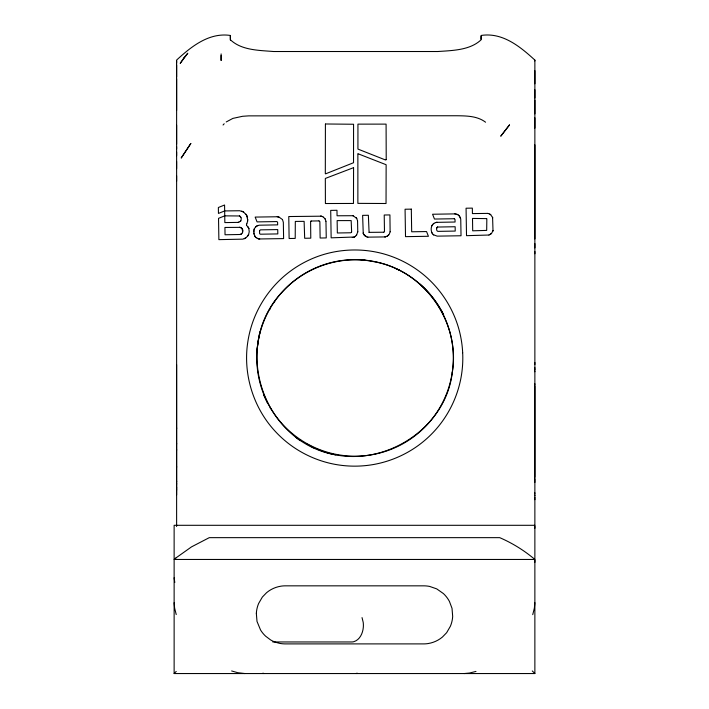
<?xml version="1.0" encoding="UTF-8"?>
<svg xmlns="http://www.w3.org/2000/svg" width="709" height="709" viewBox="0 0 709 709"><rect width="100%" height="100%" fill="white"/><g stroke="black" fill="none" stroke-linecap="round" stroke-linejoin="round"><path stroke-width="1.06" d="M176.621 76.873L176.621 65.131M176.612 494.962L176.612 364.674M176.621 181.229L176.621 175.797M176.621 168.645L176.621 161.413M176.621 155.67L176.621 152.054M176.621 148.987L176.621 146.648M176.621 144.166L176.621 60.07C191.226 46.599 209.058 32.286 230.336 35.45L230.336 40.085M221.119 53.911L221.119 60.362L221.119 55.479M230.336 36.15L230.425 39.784C241.574 50.419 259.122 50.312 273.577 51.518L437.887 51.518C452.369 50.499 469.899 50.321 481.039 39.872L481.127 36.15M353.569 167.749L353.472 203.456L325.413 203.527L325.325 178.446L353.552 167.67M325.546 123.986L353.569 124.243L353.525 162.733L325.653 173.82M437.559 227.048L455.151 226.738L455.222 231.072L437.861 231.373C436.221 231.037 436.168 227.695 437.63 227.031M534.861 560.172L534.861 562.361M534.861 528.258L534.861 526.415M534.861 499.685L534.861 498.95M534.861 498.188L534.861 497.399M534.861 495.786L534.861 494.997M534.861 493.499L534.861 492.835M534.861 482.421L534.861 481.819M534.861 481.145L534.861 480.418M534.861 479.656L534.861 478.859M534.861 477.246L534.861 476.457M534.861 475.81L534.861 385.758M534.861 384.57L534.861 383.782M534.861 371.746L534.861 371.206M534.861 369.93L534.861 369.212M534.861 368.441L534.861 367.652M534.861 364.479L534.861 363.752M534.861 363.079L534.861 362.476M534.87 253.76L534.87 251.5M534.87 247.911L534.87 243.595M534.87 238.942L534.87 144.858M534.87 128.125L534.87 117.783M534.87 113.91L534.87 100.146M534.87 98.028L534.87 89.759M534.87 83.813L534.87 70.678M534.87 60.965L534.87 60.088C520.158 46.617 502.575 32.162 481.127 35.45L481.127 39.155M534.87 602.703L534.364 608.162L532.743 614.659M247.538 221.607L247.698 220.038M356.636 234.989L357.761 231.737L357.558 220.827M254.035 229.698L253.937 233.819L255.098 236.584M436.948 227.89L436.974 227.642A0.904 0.904 0 0 1 437.187 227.279L437.249 227.217M486.702 218.611L472.504 218.434L472.699 230.815L486.684 230.407L486.835 218.957M259.538 230.655L260.38 229.858L277.733 229.583L277.813 233.917L260.3 234.209L259.609 233.616L259.583 230.443M351.637 232.011L351.168 220.596L337.138 220.605L337.342 232.986L350.795 232.765L351.602 232.18M248.62 234.519L249.222 231.719L248.832 228.484M240.218 216.52L241.282 218.469L241.016 220.393A3.722 3.722 0 0 1 240.75 220.853L240.404 221.297M357.868 153.95L357.868 203.368L386.042 203.51L386.139 164.727L358.08 153.764M390.118 231.834L389.923 214.924L384.216 215.013L384.482 231.364L383.923 232.189M357.726 232.153L357.761 231.692M386.219 159.685L386.086 124.119L357.939 124.137L357.93 149.076L385.563 160.004L386.237 159.543M242.31 232.933L242.611 232.33A2.402 2.402 0 0 0 242.762 231.808L241.955 228.378A3.155 3.155 0 0 1 242.318 228.856M452.262 372.509C460.815 322.365 424.009 270.076 373.873 261.674C341.454 254.974 306.377 266.487 283.706 290.468C230.319 344.149 261.515 442.026 336.013 454.948M256.862 351.106L258.945 336.421M318.997 220.898L311.269 221.022L310.595 221.545L310.781 238.162L304.675 238.268L304.117 221.35L295.316 221.421L295.21 238.41L289.121 238.508L288.767 216.546L321.31 216.192M247.645 220.942L246.936 223.512M452.262 372.526C445.208 433.757 373.368 473.798 317.34 449.116M387.699 235.84L389.356 234.014L390.127 231.79M432.472 224.709C430.717 227.226 430.78 230.912 432.339 233.509M325.316 173.705L325.413 124.022M488.988 235.033L491.638 233.27L493.003 230.54L492.587 217.3M493.003 230.54L493.012 230.496A5.273 5.273 0 0 1 492.72 231.488M259.175 335.454L260.106 331.608M254.035 229.716L254.513 228.431M248.664 234.413L246.289 237.595L242.895 239.146L218.877 239.633L218.532 218.345L224.735 215.855L239.412 215.97M254.239 229.051L254.265 228.998A10.989 10.989 0 0 1 254.531 228.387L256.401 226.26L259.086 225.205L277.662 224.868L277.591 222.201L276.856 221.571L257.066 221.89L255.16 217.087L277.804 216.75M248.451 234.883L248.487 234.821A6.789 6.789 0 0 1 247.813 235.982L247.813 235.982M246.457 225.045L246.803 223.796M269.739 309.487L269.996 309.009M356.662 234.954L356.21 235.521M240.688 220.951L240.75 220.853A4.369 4.369 0 0 1 240.422 221.279L238.127 222.387L224.85 222.599L224.567 205.007L218.363 207.507L218.452 213.427L224.664 210.928L239.704 210.741L243.586 212.018M242.177 233.137L240.892 234.209A3.306 3.306 0 0 0 241.468 233.864M432.446 224.744L434.325 223.087L436.522 222.36L455.081 222.023L455.01 219.391L454.301 218.735M388.736 234.874L388.771 234.839A6.133 6.133 0 0 1 388.266 235.37M273.842 302.69L274.746 301.662M223.06 125.014L224.186 123.774M491.399 233.536L490.788 234.085M356.228 235.503L355.058 236.514A7.657 7.657 0 0 1 354.651 236.762L354.349 236.912M534.87 60.088L534.87 673.55L174.13 673.55L176.222 671.458M433.305 223.814L433.784 223.441M256.676 226.074L256.392 226.268A6.452 6.452 0 0 0 255.657 226.871M387.211 236.159L387.663 235.858L385.457 236.841M245.438 238.18L245.5 238.144A8.021 8.021 0 0 1 244.552 238.632L244.277 238.756M226.224 121.957L232.889 118.394L242.558 116.294L248.655 115.868L457.013 115.753C466.797 115.868 477.387 116.001 485.576 122.205M240.005 234.493L240.838 234.227M257.323 225.719L258.076 225.427M354.119 237.019L331.147 237.834L330.713 210.387L336.979 210.281L337.059 215.775L353.02 215.713M353.835 237.134L354.385 236.903A6.541 6.541 0 0 0 355.058 236.514M487.508 213.4L472.424 213.595L472.345 208.118L466.07 208.216L466.513 235.672L489.024 235.025M475.978 671.423L469.482 673.045L464.111 673.55M384.783 236.957L385.483 236.841M240.032 234.493L225.037 234.776L224.93 227.456L240.342 227.359M385.031 236.921L367.838 237.143M369.07 232.366L383.808 232.224M352.258 237.48L352.302 237.48A9.244 9.244 0 0 0 352.763 237.426M455.382 213.923A5.362 5.362 0 0 0 454.859 213.888L432.57 214.242L434.466 219.046L454.318 218.735M534.87 525.298L174.13 525.298L174.13 673.55M174.139 577.808L174.786 582.488M272.779 641.964L351.655 641.964A8.393 8.393 0 0 0 353.862 641.672C359.782 639.872 362.716 633.394 363.274 627.678A23.37 23.37 0 0 0 363.194 622.298L362.033 617.61M244.942 673.55L237.719 672.699L231.63 670.953M277.237 216.732L278.805 216.91M259.733 238.977L258.475 238.8M454.806 213.888L457.234 214.428M432.313 233.474L433.066 234.387A10.635 10.635 0 0 0 433.536 234.803L437.178 236.132L461.027 235.76L460.761 219.817A5.034 5.034 0 0 0 460.708 219.046L459.343 216.015M319.006 220.898L319.865 221.642L320.131 238.02L326.255 237.923L325.954 221.323M361.191 259.937L365.56 260.345M239.553 227.226L241.937 228.36M320.503 216.068L321.762 216.316M277.999 216.768L278.469 216.839M487.473 213.391L488.279 213.515M367.847 237.143L366.642 236.788M352.665 215.633L353.268 215.784M488.235 213.506L489.813 214.1M256.153 237.666L258.51 238.818M321.673 216.289L323.552 217.22M278.77 216.901L282.412 219.515M456.454 214.136L456.481 214.145A7.471 7.471 0 0 1 457.154 214.393L457.668 214.641M353.206 215.758L356.76 218.496M241.689 211.131L242.292 211.353A10.502 10.502 0 0 1 243.533 211.982L246.661 215.306L247.698 220.082M240.599 227.447L241.184 227.722M257.89 238.632L257.287 238.375M312.19 447.273L315.195 448.363M396.109 268.835L400.036 270.51M366.721 236.824L363.974 234.679M312.917 447.193L306.811 444.029M239.376 215.953L239.615 216.085A3.474 3.474 0 0 1 240.014 216.351L240.262 216.564M457.624 214.614L458.377 215.111M489.759 214.065L490.717 214.694M323.472 217.167L325.201 219.081L325.936 221.226M369.079 232.366L368.37 215.27L362.627 215.359L363.238 233.27M433.713 234.936L433.084 234.404M295.945 437.444L300.182 440.635M458.342 215.084L459.131 215.784M419.32 283.6C428.218 291 435.548 300.315 441.335 310.32M255.258 236.788L256.188 237.692M490.672 214.659L492.746 217.787M246.422 225.019L248.744 228.263M365.011 235.805L365.064 235.849A5.53 5.53 0 0 1 364.391 235.193L364.187 234.963M532.264 670.944L534.852 673.532M459.361 216.041L459.202 215.864A4.165 4.165 0 0 0 458.767 215.43M356.122 217.61L356.175 217.672A5.415 5.415 0 0 1 356.671 218.337L357.566 220.845M255.311 236.85L254.469 235.548M245.926 214.145L245.97 214.215A9.846 9.846 0 0 1 246.502 215.004M270.173 407.923L270.741 408.712M364.001 234.714L363.168 233.066M247.982 226.747L248.026 226.809A10.041 10.041 0 0 1 248.451 227.562M324.926 218.629L325.209 219.09M441.663 310.852L442.124 311.668M267.736 403.634L263.509 394.709M246.626 215.252L246.67 215.323A8.038 8.038 0 0 1 247.157 216.44L247.299 216.865M282.528 219.71L283.343 222.351L283.609 238.596L259.529 238.968A8.951 8.951 0 0 1 258.75 238.871M442.345 312.137L443.639 314.681M363.54 233.952L363.504 233.881A5.317 5.317 0 0 1 363.3 233.421M240.918 217.424L240.936 217.45A3.43 3.43 0 0 0 240.546 216.874M248.593 227.873L248.85 228.546M431.834 232.605L431.852 232.649A4.032 4.032 0 0 0 432.003 232.951M460.398 217.84L460.602 218.514M242.655 229.592L242.717 229.787A5.38 5.38 0 0 1 242.788 230.133M176.222 614.552L174.618 608.083L174.13 602.739M247.468 217.521L247.556 217.964M253.964 233.943L253.884 233.048M247.663 219.205L247.689 219.684M242.824 230.496L242.832 231.09M176.621 78.85L176.621 110.444M176.621 60.673L176.621 62.791M176.621 125.254L176.621 526.211M176.612 427.819L176.612 428.617M176.612 443.4L176.612 444.064M176.612 449.524L176.612 450.25M176.612 466.504L176.612 467.293M176.612 481.145L176.612 481.863M176.612 483.432L176.612 484.229M176.612 487.322L176.612 487.996M176.612 488.598L176.612 489.139M176.612 489.582L176.612 490.203M176.621 525.298L176.621 525.927M264.094 673.55A11.734 8.295 0 0 1 262.897 673.16M357.15 673.16A11.734 8.295 0 0 1 355.953 673.55M253.857 231.276A10.6 10.6 0 0 1 253.866 230.806M365.879 236.425A7.799 7.799 0 0 1 365.268 236.008M431.71 226.047A4.803 4.803 0 0 1 431.985 225.48M436.177 222.413A6.39 6.39 0 0 1 437.196 222.307M459.955 216.892A6.744 6.744 0 0 1 460.194 217.344M310.861 221.19A0.895 0.895 0 0 1 311.162 221.04M239.589 216.068A3.713 3.713 0 0 1 240.041 216.369M238.862 222.245A2.694 2.694 0 0 1 238.295 222.36M462.676 352.745A107.777 107.777 0 0 0 460.735 336.961C455.603 310.897 440.475 286.994 419.099 271.219A107.245 107.245 0 0 0 405.663 262.711A109.558 109.558 0 0 0 391.12 256.259C364.461 246.643 334.072 248.123 308.486 260.327A107.254 107.254 0 0 0 290.309 271.219C271.804 284.903 257.916 304.648 251.252 326.672A108.317 108.317 0 0 0 247.769 342.19C242.93 373.74 253.069 407.099 274.596 430.655A109.124 109.124 0 0 0 286.117 441.618C299.801 452.838 316.258 460.62 333.611 464.085A107.777 107.777 0 0 0 344.104 465.636A108.371 108.371 0 0 0 370.568 464.989C389.817 462.126 408.242 453.973 423.282 441.618A107.351 107.351 0 0 0 434.803 430.655C449.072 414.925 458.528 394.922 461.639 373.918A108.371 108.371 0 0 0 462.676 352.745M256.339 613.312L257.004 621.421L260.549 629.982A30.203 30.203 0 0 0 265.618 636.177L270.563 639.899A27.589 27.589 0 0 0 275.704 642.292L279.311 643.285A29.681 29.681 0 0 0 285.346 643.896L423.672 643.896A28.475 28.475 0 0 0 428.13 643.55A29.503 29.503 0 0 0 442.407 637.063L446.643 632.694L450.383 626.269A30.133 30.133 0 0 0 452.679 616.449L452.023 608.349L449.426 601.427A30.124 30.124 0 0 0 443.417 593.584L436.717 588.878L429.743 586.458A29.689 29.689 0 0 0 423.698 585.838L285.319 585.838A28.484 28.484 0 0 0 280.853 586.192A29.494 29.494 0 0 0 266.575 592.689L262.348 597.067L258.625 603.492A30.124 30.124 0 0 0 256.339 613.312M190.81 143.502L181.256 157.921L190.81 143.502M183.932 57.89L180.21 63.358L187.788 53.219L183.932 57.89M509.479 124.944L500.864 136.057L509.479 124.944M176.089 557.823L174.13 559.454L534.87 559.454C524.314 550.512 512.421 543.129 499.712 537.652L209.288 537.652L191.527 546.861L176.089 557.823M411.317 209.137L405.069 209.235L405.513 236.646L428.422 236.283L426.543 231.559L411.681 231.79L411.317 209.137M300.607 439.731A98.276 98.276 0 0 0 453.131 364.142A98.276 98.276 0 0 0 311.411 269.854A98.276 98.276 0 0 0 300.607 439.731"/></g></svg>
